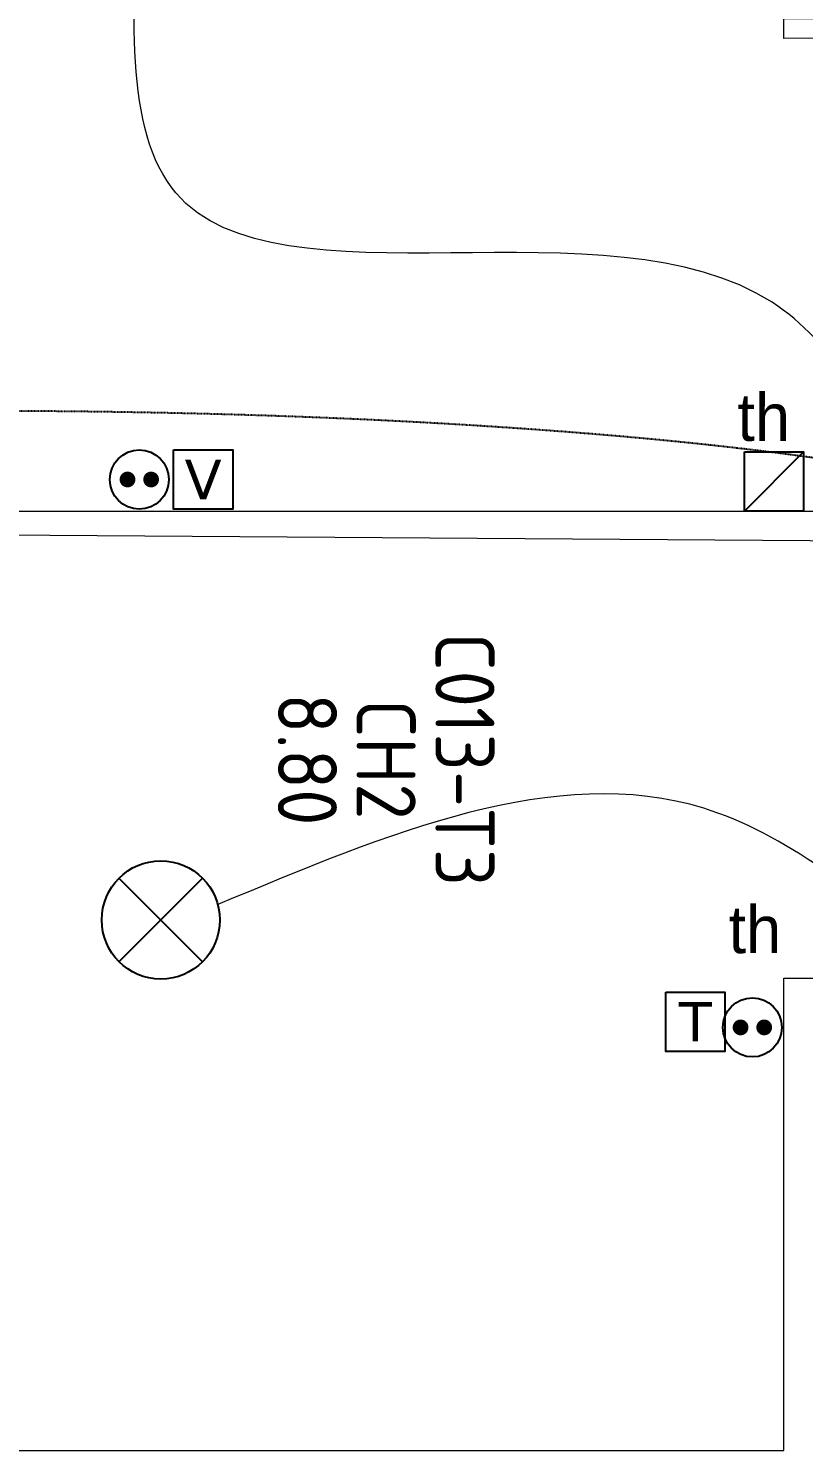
# Model space of a CAD drawing. Header units: millimetres. Extents: x 454430 to 532383, y -370512 to -310890.
# Drawn here: x 462618 to 464586, y -355287 to -351678 of the extents above; entities that cross this region are included whole.
import ezdxf

# ---------------------------------------------------------------- set-up
doc = ezdxf.new("R2010")
doc.units = ezdxf.units.MM
doc.set_wipeout_variables(frame=1)
doc.linetypes.add('prlm_ef', pattern=[0.165, 0.1, -0.065])
for name, color, linetype in [('prlm-CHAUFF', 30, 'Continuous'), ('prlm-EAU-EF', 161, 'Continuous'), ('prlm-ELEC-CFA', 181, 'Continuous'), ('prlm-ELEC-CFO', 201, 'Continuous')]:
    doc.layers.add(name, color=color, linetype=linetype)
doc.layers.add('prlm-xpoly', color=7, linetype='Continuous', plot=False)
doc.styles.add('prlm-elec-cfa', font='comic.ttf', dxfattribs={"height": 12})
doc.styles.add('prlm-xpoly', font='isocp.shx', dxfattribs={"height": 15})
doc.styles.get("Standard").update_dxf_attribs({"font": 'arial.ttf'})

# ---------------------------------------------------------------- blocks, each defined once
blk = doc.blocks.new('xi.PC')
at = {"color": 0, "lineweight": 5}
blk.add_wipeout([(-7.5, -7.5), (7.5, -7.5), (7.5, 7.5), (-7.5, 7.5)], dxfattribs=at).dxf.layer = 'prlm-ELEC-CFO'
at = {"layer": 'prlm-ELEC-CFO', "color": 0, "linetype": 'ByBlock', "lineweight": 5, "const_width": 2}
for points in [[(-4, 0, 1), (-2, 0, 1)], [(2, 0, 1), (4, 0, 1)]]:
    blk.add_lwpolyline(points, format="xyb", close=True, dxfattribs=at)
at = {"layer": 'prlm-ELEC-CFO', "color": 0, "linetype": 'ByBlock', "lineweight": -2}
blk.add_circle((0, 0), 7.5, dxfattribs=at)
blk = doc.blocks.new('xi.PTCE')
at = {"layer": 'prlm-ELEC-CFO', "color": 0}
for points in [[(-10.61, 10.61), (10.61, -10.61)], [(10.61, 10.61), (-10.61, -10.61)]]:
    blk.add_lwpolyline(points, dxfattribs=at)
at = {"layer": 'prlm-ELEC-CFO', "color": 0, "linetype": 'ByBlock'}
blk.add_circle((0, 0), 15, dxfattribs=at)
blk = doc.blocks.new('xi.th-ch')
at = {"layer": 'prlm-CHAUFF', "color": 0, "linetype": 'ByBlock', "lineweight": -2, "flags": 128}
blk.add_lwpolyline([(-7.5, 7.5), (7.5, 7.5), (7.5, -7.5), (-7.5, -7.5)], close=True, dxfattribs=at)
at = {"layer": 'prlm-CHAUFF', "color": 0}
blk.add_lwpolyline([(-7.5, -7.5), (7.5, 7.5)], dxfattribs=at)
blk = doc.blocks.new('xi.TEL')
at = {"layer": 'prlm-ELEC-CFA', "color": 0, "linetype": 'ByBlock', "lineweight": -2, "flags": 128}
blk.add_lwpolyline([(-7.5, 7.5), (7.5, 7.5), (7.5, -7.5), (-7.5, -7.5)], close=True, dxfattribs=at)
at = {"layer": 'prlm-ELEC-CFA', "color": 0, "linetype": 'ByBlock', "insert": (0, 0), "char_height": 10, "width": 11.36, "attachment_point": 5}
blk.add_mtext('{\\fVerdana|b0|i0|c0|p34;T}', dxfattribs=at)
blk = doc.blocks.new('xi.TV')
at = {"layer": 'prlm-ELEC-CFA', "color": 0, "linetype": 'ByBlock', "lineweight": -2, "flags": 128}
blk.add_lwpolyline([(-7.5, 7.5), (7.5, 7.5), (7.5, -7.5), (-7.5, -7.5)], close=True, dxfattribs=at)
at = {"layer": 'prlm-ELEC-CFA', "color": 0, "linetype": 'ByBlock', "insert": (0, 0), "char_height": 10, "width": 11.36, "attachment_point": 5}
blk.add_mtext('{\\fVerdana|b0|i0|c0|p34;V}', dxfattribs=at)

msp = doc.modelspace()

# ---------------------------------------------------------------- linework, layer by layer
at = {"layer": 'prlm-ELEC-CFO', "lineweight": 13}
msp.add_spline([(464918.5, -354029.5), (464332.5, -353657.2), (463098.5, -353901.8)], degree=3, dxfattribs=at)
at = {"layer": 'prlm-xpoly', "lineweight": 0}
for points in [[(465205.8, -349603.6), (460981.6, -349603.6), (460981.6, -352903.1), (465205.8, -352903.1), (465205.8, -351703.1), (464535.8, -351703.9), (464535.8, -351653.4), (465205.8, -351653.4)], [(460981.6, -355138.2), (462302.3, -355138.2), (462302.3, -355287.1), (464536.1, -355287.1), (464536.1, -354088.4), (465205.8, -354088.2), (465205.8, -352983.1), (460981.6, -352953.1)]]:
    msp.add_lwpolyline(points, close=True, dxfattribs=at)

# ---------------------------------------------------------------- block references
at = {"layer": 'prlm-CHAUFF', "xscale": 10, "yscale": 10, "zscale": 10}
msp.add_blockref('xi.th-ch', (464511.1, -352828.1), dxfattribs=at)
at = {"layer": 'prlm-ELEC-CFO', "xscale": 10, "yscale": 10, "zscale": 10}
msp.add_blockref('xi.PTCE', (462953.7, -353940.7), dxfattribs=at)

# ---------------------------------------------------------------- texts
at = {"layer": 'prlm-xpoly', "lineweight": 20, "insert": (463526, -353533.2), "char_height": 150, "attachment_point": 5, "rotation": 270, "line_spacing_factor": 0.8, "style": 'prlm-xpoly'}
msp.add_mtext('C013-T3\\PCH2\\P8.80', dxfattribs=at)

# ---------------------------------------------------------------- next in the draw order: block references
at = {"layer": 'prlm-ELEC-CFO', "xscale": 10, "yscale": 10, "zscale": 10}
for p in [(462899.2, -352823.1), (464456.1, -354213.4)]:
    msp.add_blockref('xi.PC', p, dxfattribs=at)

# ---------------------------------------------------------------- next in the draw order: texts
at = {"layer": 'prlm-CHAUFF', "lineweight": 20, "insert": (464462.5, -353965.6), "char_height": 120, "attachment_point": 5, "line_spacing_factor": 0.8, "style": 'prlm-elec-cfa', "bg_fill": 3, "box_fill_scale": 1.1, "bg_fill_color": 256, "bg_fill_transparency": 0}
msp.add_mtext('th', dxfattribs=at)

# ---------------------------------------------------------------- next in the draw order: linework, layer by layer
at = {"layer": 'prlm-ELEC-CFO', "lineweight": 13}
msp.add_spline([(464854, -352835.2), (464506.1, -352373.4), (462991.8, -352095.7), (462901.4, -351312)], degree=3, dxfattribs=at)

# ---------------------------------------------------------------- next in the draw order: block references
at = {"layer": 'prlm-ELEC-CFA', "xscale": 10, "yscale": 10, "zscale": 10}
for name, p in [('xi.TV', (463061.3, -352823.1)), ('xi.TEL', (464311, -354199.1))]:
    msp.add_blockref(name, p, dxfattribs=at)

# ---------------------------------------------------------------- next in the draw order: texts
at = {"layer": 'prlm-CHAUFF', "lineweight": 20, "insert": (464484.9, -352665.7), "char_height": 120, "attachment_point": 5, "line_spacing_factor": 0.8, "style": 'prlm-elec-cfa', "bg_fill": 3, "box_fill_scale": 1.1, "bg_fill_color": 256, "bg_fill_transparency": 0}
msp.add_mtext('th', dxfattribs=at)

# ---------------------------------------------------------------- next in the draw order: linework, layer by layer
at = {"layer": 'prlm-EAU-EF', "linetype": 'prlm_ef'}
msp.add_spline([(467254.7, -354726.9), (467191.3, -354407.4), (467109.5, -354114.8), (466734.4, -353621.9), (463870.1, -352694), (460907.5, -352677.4)], degree=3, dxfattribs=at)

doc.saveas('drawing.dxf')
